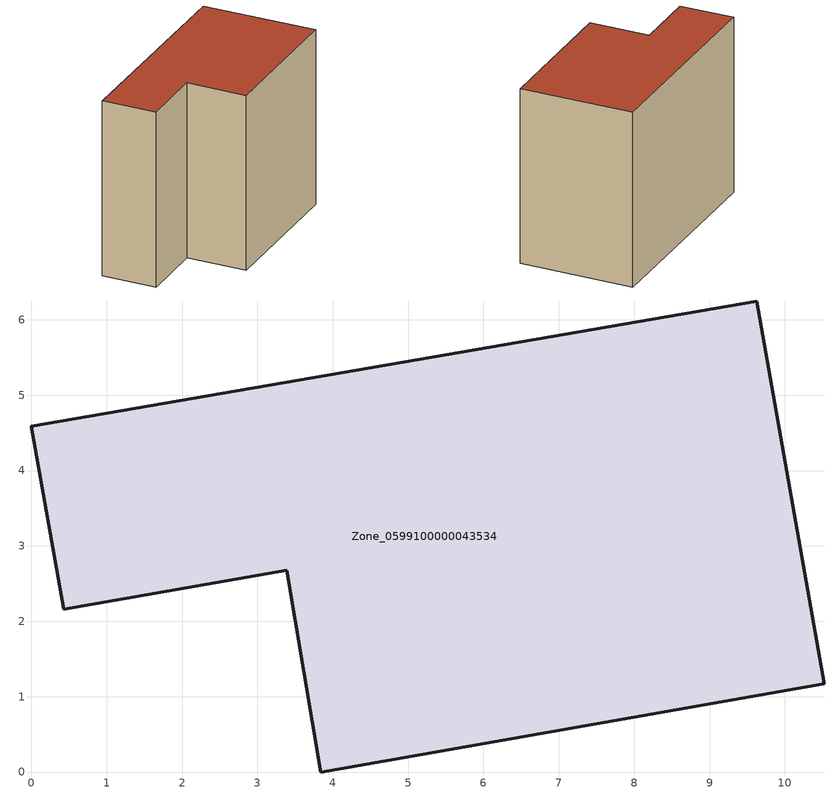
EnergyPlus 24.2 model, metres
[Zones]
Zone_0599100000043534
 floor ground (C_G): 3.39,2.68 0.43,2.16 0,4.59 9.63,6.25 10.52,1.17 3.84,0 z0
 wall outside (C_F): 9.63,6.25 0,4.59 0.43,2.16 3.39,2.68 3.84,0 10.52,1.17 9.63,6.25 z0:8.09
 roof outside (C_R): 3.84,0 10.52,1.17 9.63,6.25 0,4.59 0.43,2.16 3.39,2.68 z8.09
[BUILDING]
Pand.0599100000043534: North Axis=0; Terrain=City; Loads Convergence Tolerance Value=0.04; Temperature Convergence Tolerance Value=0.4; Solar Distribution=FullExterior; Maximum Number of Warmup Days=25; Minimum Number of Warmup Days=1
[Site:Location]
Rotterdam.The.Hague.AP_ZH_NLD Design_Conditions: Latitude=51.96; Longitude=4.45; Time Zone=1; Elevation=-4.5
[SITE:GROUNDTEMPERATURE:BUILDINGSURFACE]
18, 18, 18, 18, 18, 18, 18, 18, 18, 18, 18, 18
[MATERIAL] Thermal Absorptance=0.9; Solar Absorptance=0.7; Visible Absorptance=0.7
Name | Roughness | Thickness | Conductivity | Density | Specific Heat
G.TC.1946 | MediumSmooth | 0.15 | 1 | 540 | 1210
F.TC.1946 | Rough | 0.3 | 0.857143 | 1920 | 840
R.TC.1946 | MediumRough | 0.2 | 0.909091 | 1500 | 1000
[CONSTRUCTION]
C_G: G.TC.1946
C_F: F.TC.1946
C_R: R.TC.1946
[ZONE]
Zone_0599100000043534: Type=1; Multiplier=1; Ceiling Height=Autocalculate; Volume=Autocalculate; Floor Area=autocalculate; Part of Total Floor Area=Yes
[ZONEINFILTRATION:DESIGNFLOWRATE]
Infil_Zone_0599100000043534: Zone or ZoneList or Space or SpaceList=Zone_0599100000043534; Schedule=AlwaysOn; Design Flow Rate Calculation Method=Flow/Area; Flow Rate per Floor Area=0.003; Constant Term Coefficient=1; Temperature Term Coefficient=0; Velocity Term Coefficient=0; Velocity Squared Term Coefficient=0
[HVACTEMPLATE:ZONE:IDEALLOADSAIRSYSTEM]
Zone_0599100000043534: Maximum Heating Supply Air Temperature=50; Minimum Cooling Supply Air Temperature=13; Maximum Heating Supply Air Humidity Ratio=0.0156; Minimum Cooling Supply Air Humidity Ratio=0.0077; Heating Limit=NoLimit; Cooling Limit=NoLimit; Dehumidification Control Type=ConstantSensibleHeatRatio; Cooling Sensible Heat Ratio=0.7; Dehumidification Setpoint=60; Humidification Control Type=None; Humidification Setpoint=30; Outdoor Air Method=None; Outdoor Air Flow Rate per Person=0.00944; Outdoor Air Flow Rate per Zone Floor Area=0; Outdoor Air Flow Rate per Zone=0; Demand Controlled Ventilation Type=None; Outdoor Air Economizer Type=NoEconomizer; Heat Recovery Type=None; Sensible Heat Recovery Effectiveness=0.7; Latent Heat Recovery Effectiveness=0.65
[ZONECONTROL:THERMOSTAT]
ThermostatControl_Zone_0599100000043534: Zone or ZoneList=Zone_0599100000043534; Control Type Schedule=DualSetpointControlType; Control 1=Thermostat_Zone_0599100000043534; Temperature Difference Between Cutout And Setpoint=0
[THERMOSTATSETPOINT:DUALSETPOINT]
Thermostat_Zone_0599100000043534: Heating Setpoint Temperature Schedule=HeatingSetpoint_Zone_0599100000043534; Cooling Setpoint Temperature Schedule=CoolingSetpoint_Zone_0599100000043534
[SCHEDULE:COMPACT]
HeatingSetpoint_Zone_0599100000043534: Through: 12/31, For: AllDays, Until: 24:00, 21
CoolingSetpoint_Zone_0599100000043534: Through: 12/31, For: AllDays, Until: 24:00, 24
DualSetpointControlType: Through: 12/31, For: AllDays, Until: 24:00, 4
AlwaysOn: Through: 12/31, For: AllDays, Until: 24:00, 1
